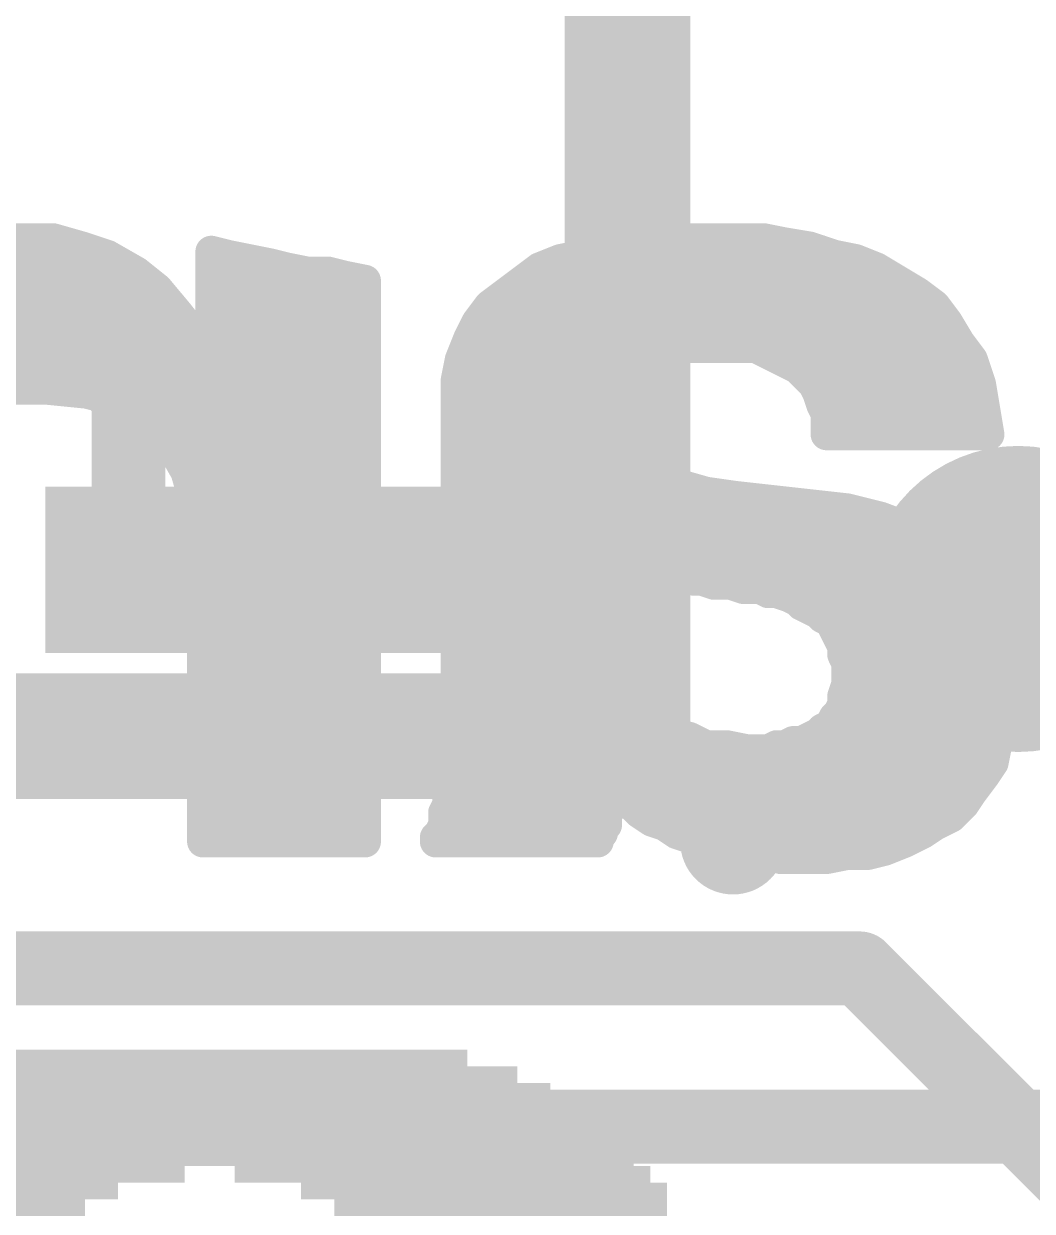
# Model space of a CAD drawing. Extents: x -37 to 70, y -13 to 33.
# Drawn here: x 12.848 to 15.274, y 9.956 to 12.814 of the extents above; entities that cross this region are included whole.
import ezdxf

# ---------------------------------------------------------------- set-up
doc = ezdxf.new("R2010")
doc.units = 0
for name, color, linetype in [('1', 12, 'CONTINUOUS'), ('16', 132, 'CONTINUOUS'), ('18', 110, 'CONTINUOUS'), ('21', 41, 'CONTINUOUS'), ('22', 40, 'CONTINUOUS'), ('51', 53, 'CONTINUOUS')]:
    doc.layers.add(name, color=color, linetype=linetype)

# ---------------------------------------------------------------- blocks, each defined once
blk = doc.blocks.new('RECT')
blk.add_solid([(-0.5, -0.5), (0.5, -0.5), (-0.5, 0.5), (0.5, 0.5)])
blk = doc.blocks.new('ROUNDV')
at = {"const_width": 0.5}
blk.add_lwpolyline([(0, -0.25, 1), (0, 0.25, 1), (0, -0.25)], format="xyb", dxfattribs=at)

msp = doc.modelspace()

# ---------------------------------------------------------------- linework, layer by layer
at = {"layer": '1', "const_width": 0.1778}
for points in [[(13.1, 11.919), (12.319, 12.7)], [(13.1, 11.5), (13.1, 11.919)], [(16.51, 10.16), (12.7, 10.16)]]:
    msp.add_lwpolyline(points, dxfattribs=at)
at = {"layer": '1', "const_width": 0.0889}
for points in [[(13.1445, 11.919, 1), (13.0556, 11.919)], [(13.0686, 11.8876, 1), (13.1314, 11.9504)], [(13.0556, 11.5, 1), (13.1445, 11.5)]]:
    msp.add_lwpolyline(points, format="xyb", dxfattribs=at)
at = {"layer": '16', "const_width": 0.1778}
for points in [[(11.43, 10.541), (14.859, 10.541)], [(14.859, 10.541), (19.05, 6.35)]]:
    msp.add_lwpolyline(points, dxfattribs=at)
at = {"layer": '16', "const_width": 0.0889}
for points in [[(14.8904, 10.5724, 1), (14.8276, 10.5096)], [(14.859, 10.4966, 1), (14.859, 10.5854)]]:
    msp.add_lwpolyline(points, format="xyb", dxfattribs=at)
at = {"layer": '21', "const_width": 0.2032}
for points in [[(14.35, 14.35), (14.35, 11.05)], [(14.35, 11.05), (11.05, 11.05)]]:
    msp.add_lwpolyline(points, dxfattribs=at)
at = {"layer": '21'}
for points, const_width in [([(14.35, 10.9992, 1), (14.35, 11.1008)], 0.1016), ([(14.2992, 11.05, 1), (14.4008, 11.05)], 0.1016), ([(14.5542, 10.7823, 1), (14.5542, 10.9093, 1), (14.5542, 10.7823)], 0.127)]:
    msp.add_lwpolyline(points, format="xyb", dxfattribs=dict(at, const_width=const_width))
at = {"layer": '22', "const_width": 0.0762}
for points in [[(12.919, 12.296), (12.779, 12.296)], [(12.989, 12.276), (12.919, 12.296)], [(14.289, 12.286), (14.239, 12.276)], [(14.349, 12.286), (14.289, 12.286)], [(14.399, 12.296), (14.349, 12.286)], [(14.629, 12.296), (14.399, 12.296)], [(14.679, 12.286), (14.629, 12.296)], [(14.739, 12.276), (14.679, 12.286)], [(12.759, 12.2682), (13.0124, 12.2682)], [(13.049, 12.256), (12.989, 12.276)], [(13.119, 12.216), (13.049, 12.256)], [(13.339, 12.256), (13.299, 12.266)], [(13.299, 12.266), (13.299, 11.996)], [(13.439, 12.236), (13.339, 12.256)], [(14.189, 12.256), (14.139, 12.246)], [(14.239, 12.276), (14.189, 12.256)], [(14.2195, 12.2682), (14.7624, 12.2682)], [(14.799, 12.256), (14.739, 12.276)], [(14.849, 12.246), (14.799, 12.256)], [(13.479, 12.226), (13.439, 12.236)], [(13.529, 12.216), (13.479, 12.226)], [(14.089, 12.226), (13.969, 12.136)], [(14.139, 12.246), (14.089, 12.226)], [(14.899, 12.226), (14.849, 12.246)], [(14.999, 12.166), (14.899, 12.226)], [(13.169, 12.176), (13.119, 12.216)], [(13.579, 12.216), (13.529, 12.216)], [(13.619, 12.206), (13.579, 12.216)], [(13.669, 12.196), (13.619, 12.206)], [(13.669, 10.846), (13.669, 12.196)], [(12.759, 12.192), (13.149, 12.192)], [(13.219, 12.116), (13.169, 12.176)], [(13.299, 12.192), (13.669, 12.192)], [(14.0437, 12.192), (14.9557, 12.192)], [(15.039, 12.136), (14.999, 12.166)], [(12.759, 12.1158), (13.2192, 12.1158)], [(13.259, 12.066), (13.219, 12.116)], [(13.299, 12.1158), (13.669, 12.1158)], [(13.969, 12.136), (13.939, 12.096)], [(13.9539, 12.1158), (15.0541, 12.1158)], [(15.069, 12.096), (15.039, 12.136)], [(13.939, 12.096), (13.919, 12.056)], [(15.099, 12.046), (15.069, 12.096)], [(13.299, 11.996), (13.259, 12.066)], [(13.919, 12.056), (13.899, 12.006)], [(12.759, 12.0396), (13.2741, 12.0396)], [(13.299, 12.0396), (13.669, 12.0396)], [(13.9124, 12.0396), (15.1038, 12.0396)], [(14.329, 11.996), (14.389, 12.026)], [(14.389, 12.026), (14.409, 12.026)], [(14.409, 12.026), (14.429, 12.036)], [(14.429, 12.036), (14.609, 12.036)], [(14.609, 12.036), (14.709, 11.986)], [(15.129, 12.006), (15.099, 12.046)], [(13.899, 12.006), (13.889, 11.956)], [(14.319, 11.976), (14.329, 11.996)], [(15.149, 11.946), (15.129, 12.006)], [(14.279, 11.906), (14.309, 11.966)], [(14.309, 11.966), (14.319, 11.976)], [(14.709, 11.986), (14.749, 11.946)], [(12.759, 11.9634), (13.669, 11.9634)], [(13.889, 11.956), (13.889, 11.086)], [(13.8905, 11.9634), (14.3077, 11.9634)], [(14.7316, 11.9634), (15.1432, 11.9634)], [(14.749, 11.946), (14.759, 11.926)], [(15.169, 11.826), (15.149, 11.946)], [(12.789, 11.936), (12.899, 11.936)], [(12.899, 11.936), (12.999, 11.926)], [(12.999, 11.926), (13.079, 11.906)], [(14.759, 11.926), (14.769, 11.896)], [(13.079, 11.906), (13.149, 11.866)], [(13.1119, 11.8872), (13.669, 11.8872)], [(13.889, 11.8872), (14.279, 11.8872)], [(14.279, 11.796), (14.279, 11.906)], [(14.769, 11.896), (14.779, 11.876)], [(14.7734, 11.8872), (15.1588, 11.8872)], [(13.149, 11.866), (13.199, 11.806)], [(14.779, 11.876), (14.779, 11.826)], [(14.779, 11.826), (15.169, 11.826)], [(13.1948, 11.811), (13.669, 11.811)], [(13.199, 11.806), (13.239, 11.736)], [(13.889, 11.811), (14.279, 11.811)], [(14.309, 11.756), (14.279, 11.796)], [(14.359, 11.726), (14.309, 11.756)], [(13.239, 11.736), (13.259, 11.666)], [(13.2393, 11.7348), (13.669, 11.7348)], [(13.889, 11.7348), (14.3443, 11.7348)], [(14.419, 11.706), (14.359, 11.726)], [(14.489, 11.686), (14.419, 11.706)], [(14.489, 11.686), (14.439, 11.486)], [(14.439, 11.486), (14.489, 11.686)], [(14.559, 11.676), (14.489, 11.686)], [(13.259, 11.666), (13.279, 11.576)], [(13.2606, 11.6586), (13.669, 11.6586)], [(13.889, 11.6586), (14.4822, 11.6586)], [(14.4822, 11.6586), (14.7156, 11.6586)], [(14.739, 11.656), (14.559, 11.676)], [(14.659, 11.446), (14.739, 11.656)], [(14.739, 11.656), (14.659, 11.446)], [(14.829, 11.646), (14.739, 11.656)], [(14.909, 11.626), (14.829, 11.646)], [(14.989, 11.596), (14.909, 11.626)], [(15.059, 11.556), (14.989, 11.596)], [(13.2776, 11.5824), (13.669, 11.5824)], [(13.279, 11.576), (13.279, 10.846)], [(13.889, 11.5824), (14.4631, 11.5824)], [(14.4631, 11.5824), (14.711, 11.5824)], [(14.711, 11.5824), (15.0128, 11.5824)], [(15.129, 11.496), (15.059, 11.556)], [(14.279, 11.306), (14.279, 11.536)], [(14.279, 11.536), (14.299, 11.516)], [(14.299, 11.516), (14.319, 11.516)], [(14.319, 11.516), (14.359, 11.496)], [(13.279, 11.5062), (13.669, 11.5062)], [(13.889, 11.5062), (14.279, 11.5062)], [(14.3386, 11.5062), (14.4441, 11.5062)], [(14.359, 11.496), (14.379, 11.496)], [(14.379, 11.496), (14.399, 11.486)], [(14.399, 11.486), (14.439, 11.486)], [(14.439, 11.486), (14.459, 11.476)], [(14.4441, 11.5062), (14.6819, 11.5062)], [(14.6819, 11.5062), (15.1171, 11.5062)], [(15.169, 11.426), (15.129, 11.496)], [(14.459, 11.476), (14.479, 11.476)], [(14.479, 11.476), (14.509, 11.466)], [(14.509, 11.466), (14.549, 11.466)], [(14.549, 11.466), (14.579, 11.456)], [(14.579, 11.456), (14.619, 11.456)], [(14.619, 11.456), (14.639, 11.446)], [(13.279, 11.43), (13.669, 11.43)], [(13.889, 11.43), (14.279, 11.43)], [(14.639, 11.446), (14.659, 11.446)], [(14.659, 11.446), (14.689, 11.436)], [(14.689, 11.436), (14.709, 11.426)], [(14.701, 11.43), (15.1667, 11.43)], [(14.709, 11.426), (14.719, 11.416)], [(15.199, 11.336), (15.169, 11.426)], [(14.719, 11.416), (14.759, 11.396)], [(14.759, 11.396), (14.769, 11.386)], [(14.769, 11.386), (14.789, 11.376)], [(14.789, 11.376), (14.819, 11.316)], [(13.279, 11.3538), (13.669, 11.3538)], [(13.889, 11.3538), (14.279, 11.3538)], [(14.8001, 11.3538), (15.1931, 11.3538)], [(14.819, 11.316), (14.819, 11.296)], [(15.219, 11.226), (15.199, 11.336)], [(14.289, 11.276), (14.279, 11.306)], [(14.819, 11.296), (14.829, 11.276)], [(13.279, 11.2776), (13.669, 11.2776)], [(13.889, 11.2776), (14.2885, 11.2776)], [(14.299, 11.256), (14.289, 11.276)], [(14.319, 11.196), (14.299, 11.256)], [(14.8282, 11.2776), (15.2096, 11.2776)], [(14.829, 11.276), (14.829, 11.226)], [(14.829, 11.226), (14.819, 11.196)], [(15.209, 11.176), (15.219, 11.226)], [(13.279, 11.2014), (13.669, 11.2014)], [(13.889, 11.2014), (14.3172, 11.2014)], [(14.339, 11.176), (14.319, 11.196)], [(14.819, 11.196), (14.819, 11.176)], [(14.8208, 11.2014), (15.2141, 11.2014)], [(14.359, 11.146), (14.339, 11.176)], [(14.819, 11.176), (14.809, 11.156)], [(15.209, 11.126), (15.209, 11.176)], [(14.379, 11.126), (14.359, 11.146)], [(14.799, 11.146), (14.789, 11.126)], [(14.809, 11.156), (14.799, 11.146)], [(13.279, 11.1252), (13.669, 11.1252)], [(13.889, 11.1252), (14.3802, 11.1252)], [(14.409, 11.106), (14.379, 11.126)], [(14.769, 11.116), (14.759, 11.106)], [(14.789, 11.126), (14.769, 11.116)], [(14.7874, 11.1252), (15.2086, 11.1252)], [(15.189, 11.086), (15.209, 11.126)], [(13.889, 11.086), (13.879, 11.066)], [(14.449, 11.096), (14.409, 11.106)], [(14.489, 11.076), (14.449, 11.096)], [(14.699, 11.086), (14.679, 11.076)], [(14.719, 11.086), (14.699, 11.086)], [(14.759, 11.106), (14.719, 11.086)], [(15.179, 11.036), (15.189, 11.086)], [(13.879, 11.066), (13.879, 10.976)], [(14.539, 11.076), (14.489, 11.076)], [(14.589, 11.066), (14.539, 11.076)], [(14.639, 11.066), (14.589, 11.066)], [(14.659, 11.076), (14.639, 11.066)], [(14.679, 11.076), (14.659, 11.076)], [(13.279, 11.049), (13.669, 11.049)], [(13.879, 11.049), (15.1816, 11.049)], [(15.159, 11.006), (15.179, 11.036)], [(15.129, 10.966), (15.159, 11.006)], [(13.279, 10.9728), (13.669, 10.9728)], [(13.879, 10.976), (13.869, 10.956)], [(13.8774, 10.9728), (14.259, 10.9728)], [(14.259, 10.926), (14.259, 10.986)], [(14.259, 10.986), (14.279, 10.956)], [(14.2678, 10.9728), (15.1341, 10.9728)], [(15.109, 10.936), (15.129, 10.966)], [(13.869, 10.956), (13.869, 10.936)], [(14.279, 10.956), (14.309, 10.936)], [(13.869, 10.936), (13.859, 10.916)], [(13.859, 10.916), (13.859, 10.886)], [(14.249, 10.916), (14.259, 10.926)], [(14.249, 10.886), (14.249, 10.916)], [(14.309, 10.936), (14.329, 10.916)], [(14.329, 10.916), (14.359, 10.896)], [(15.079, 10.906), (15.109, 10.936)], [(13.279, 10.8966), (13.669, 10.8966)], [(13.859, 10.886), (13.849, 10.866)], [(13.859, 10.8966), (14.249, 10.8966)], [(14.239, 10.876), (14.249, 10.886)], [(14.3581, 10.8966), (15.0602, 10.8966)], [(14.359, 10.896), (14.389, 10.886)], [(14.389, 10.886), (14.419, 10.866)], [(15.009, 10.866), (15.039, 10.886)], [(15.039, 10.886), (15.079, 10.906)], [(13.849, 10.866), (13.839, 10.856)], [(13.839, 10.856), (13.839, 10.846)], [(14.229, 10.856), (14.239, 10.866)], [(14.229, 10.846), (14.229, 10.856)], [(14.239, 10.866), (14.239, 10.876)], [(14.419, 10.866), (14.539, 10.826)], [(14.969, 10.846), (15.009, 10.866)], [(13.279, 10.846), (13.669, 10.846)], [(13.839, 10.846), (14.229, 10.846)], [(14.539, 10.826), (14.569, 10.826)], [(14.569, 10.826), (14.599, 10.816)], [(14.879, 10.816), (14.919, 10.826)], [(14.919, 10.826), (14.969, 10.846)], [(14.5858, 10.8204), (14.8966, 10.8204)], [(14.599, 10.816), (14.639, 10.816)], [(14.639, 10.816), (14.669, 10.806)], [(14.669, 10.806), (14.779, 10.806)], [(14.779, 10.806), (14.829, 10.816)], [(14.829, 10.816), (14.879, 10.816)]]:
    msp.add_lwpolyline(points, dxfattribs=at)
at = {"layer": '22', "const_width": 0.0381}
for points in [[(12.9242, 12.3143, 1), (12.9138, 12.2777)], [(12.919, 12.277, 1), (12.919, 12.3151)], [(14.289, 12.3051, 1), (14.289, 12.267)], [(14.2927, 12.2673, 1), (14.2853, 12.3047)], [(14.3453, 12.3047, 1), (14.3527, 12.2673)], [(14.349, 12.267, 1), (14.349, 12.3051)], [(14.399, 12.3151, 1), (14.399, 12.277)], [(14.4027, 12.2773, 1), (14.3953, 12.3147)], [(14.6327, 12.3147, 1), (14.6253, 12.2773)], [(14.629, 12.277, 1), (14.629, 12.3151)], [(14.6821, 12.3048, 1), (14.6759, 12.2672)], [(14.6753, 12.2673, 1), (14.6827, 12.3047)], [(12.995, 12.2941, 1), (12.983, 12.2579)], [(12.9838, 12.2577, 1), (12.9942, 12.2943)], [(13.0124, 12.2492, 1), (13.0124, 12.2873)], [(13.0585, 12.2725, 1), (13.0395, 12.2395)], [(13.043, 12.2379, 1), (13.055, 12.2741)], [(13.3036, 12.2845, 1), (13.2944, 12.2475)], [(13.3181, 12.266, 1), (13.28, 12.266)], [(13.3427, 12.2747, 1), (13.3353, 12.2373)], [(13.3344, 12.2375, 1), (13.3436, 12.2745)], [(14.1819, 12.2737, 1), (14.1961, 12.2383)], [(14.1927, 12.2373, 1), (14.1853, 12.2747)], [(14.2195, 12.2873, 1), (14.2195, 12.2492)], [(14.2353, 12.2947, 1), (14.2427, 12.2573)], [(14.2461, 12.2583, 1), (14.2319, 12.2937)], [(14.745, 12.2941, 1), (14.733, 12.2579)], [(14.7359, 12.2572, 1), (14.7421, 12.2948)], [(14.7624, 12.2492, 1), (14.7624, 12.2873)], [(14.8027, 12.2747, 1), (14.7953, 12.2373)], [(14.793, 12.2379, 1), (14.805, 12.2741)], [(13.4436, 12.2545, 1), (13.4344, 12.2175)], [(13.4353, 12.2173, 1), (13.4427, 12.2547)], [(13.4827, 12.2447, 1), (13.4753, 12.2073)], [(13.4744, 12.2075, 1), (13.4836, 12.2445)], [(14.0819, 12.2437, 1), (14.0961, 12.2083)], [(14.1004, 12.2108, 1), (14.0776, 12.2412)], [(14.1353, 12.2647, 1), (14.1427, 12.2273)], [(14.1461, 12.2283, 1), (14.1319, 12.2637)], [(14.8561, 12.2637, 1), (14.8419, 12.2283)], [(14.8453, 12.2273, 1), (14.8527, 12.2647)], [(14.9088, 12.2423, 1), (14.8892, 12.2097)], [(14.8919, 12.2083, 1), (14.9061, 12.2437)], [(13.1309, 12.2309, 1), (13.1071, 12.2011)], [(13.1095, 12.1995, 1), (13.1285, 12.2325)], [(13.529, 12.2351, 1), (13.529, 12.197)], [(13.5253, 12.1973, 1), (13.5327, 12.2347)], [(13.5836, 12.2345, 1), (13.5744, 12.1975)], [(13.579, 12.197, 1), (13.579, 12.2351)], [(13.6227, 12.2247, 1), (13.6153, 12.1873)], [(13.6144, 12.1875, 1), (13.6236, 12.2245)], [(13.6881, 12.196, 1), (13.65, 12.196)], [(13.6653, 12.1773, 1), (13.6727, 12.2147)], [(13.149, 12.173, 1), (13.149, 12.2111)], [(13.1836, 12.1882, 1), (13.1544, 12.1638)], [(13.1571, 12.1611, 1), (13.1809, 12.1909)], [(13.299, 12.2111, 1), (13.299, 12.173)], [(13.669, 12.173, 1), (13.669, 12.2111)], [(14.0437, 12.2111, 1), (14.0437, 12.173)], [(14.9557, 12.173, 1), (14.9557, 12.2111)], [(15.0104, 12.1812, 1), (14.9876, 12.1508)], [(14.9892, 12.1497, 1), (15.0088, 12.1823)], [(13.2339, 12.1279, 1), (13.2041, 12.1041)], [(13.2044, 12.1038, 1), (13.2336, 12.1282)], [(13.2192, 12.0968, 1), (13.2192, 12.1349)], [(13.299, 12.1349, 1), (13.299, 12.0968)], [(13.669, 12.0968, 1), (13.669, 12.1349)], [(13.9539, 12.1349, 1), (13.9539, 12.0968)], [(13.9576, 12.1512, 1), (13.9804, 12.1208)], [(13.9842, 12.1246, 1), (13.9538, 12.1474)], [(15.0542, 12.1474, 1), (15.0238, 12.1246)], [(15.0276, 12.1208, 1), (15.0504, 12.1512)], [(15.0541, 12.0968, 1), (15.0541, 12.1349)], [(13.9238, 12.1074, 1), (13.9542, 12.0846)], [(13.956, 12.0875, 1), (13.922, 12.1045)], [(15.0853, 12.1058, 1), (15.0527, 12.0862)], [(15.0538, 12.0846, 1), (15.0842, 12.1074)], [(13.2755, 12.0755, 1), (13.2425, 12.0565)], [(13.2441, 12.0541, 1), (13.2739, 12.0779)], [(13.9367, 12.0489, 1), (13.9013, 12.0631)], [(13.2741, 12.0206, 1), (13.2741, 12.0587)], [(13.299, 12.0587, 1), (13.299, 12.0206)], [(13.669, 12.0206, 1), (13.669, 12.0587)], [(13.9124, 12.0587, 1), (13.9124, 12.0206)], [(13.902, 12.0645, 1), (13.936, 12.0475)], [(14.389, 12.045, 1), (14.389, 12.0069)], [(14.3975, 12.009, 1), (14.3805, 12.043)], [(14.4005, 12.043, 1), (14.4175, 12.009)], [(14.409, 12.0069, 1), (14.409, 12.045)], [(14.429, 12.0551, 1), (14.429, 12.017)], [(14.4375, 12.019, 1), (14.4205, 12.053)], [(14.6175, 12.053, 1), (14.6005, 12.019)], [(14.609, 12.017, 1), (14.609, 12.0551)], [(15.1142, 12.0574, 1), (15.0838, 12.0346)], [(15.0827, 12.0362, 1), (15.1153, 12.0558)], [(15.1038, 12.0206, 1), (15.1038, 12.0587)], [(13.8813, 12.0131, 1), (13.9167, 11.9989)], [(13.9177, 12.0023, 1), (13.8803, 12.0097)], [(14.3205, 12.013, 1), (14.3375, 11.979)], [(14.346, 11.9875, 1), (14.312, 12.0045)], [(15.1471, 12.012, 1), (15.1109, 12)], [(15.1138, 11.9946, 1), (15.1442, 12.0174)], [(13.28, 11.996, 1), (13.3181, 11.996)], [(13.2825, 11.9865, 1), (13.3155, 12.0055)], [(14.326, 11.9575, 1), (14.292, 11.9745)], [(14.302, 11.9845, 1), (14.336, 11.9675)], [(14.3325, 11.9625, 1), (14.3055, 11.9895)], [(14.7225, 11.9995, 1), (14.6955, 11.9725)], [(14.7005, 11.969, 1), (14.7175, 12.003)], [(13.669, 11.9444, 1), (13.669, 11.9825)], [(13.9081, 11.956, 1), (13.87, 11.956)], [(13.8703, 11.9597, 1), (13.9077, 11.9523)], [(13.8905, 11.9825, 1), (13.8905, 11.9444)], [(14.2955, 11.9795, 1), (14.3225, 11.9525)], [(14.3077, 11.9444, 1), (14.3077, 11.9825)], [(14.7316, 11.9825, 1), (14.7316, 11.9444)], [(14.766, 11.9545, 1), (14.732, 11.9375)], [(14.7355, 11.9325, 1), (14.7625, 11.9595)], [(15.1678, 11.9491, 1), (15.1302, 11.9429)], [(15.1432, 11.9444, 1), (15.1432, 11.9825)], [(12.9009, 11.955, 1), (12.8971, 11.917)], [(12.899, 11.9169, 1), (12.899, 11.955)], [(13.0036, 11.9445, 1), (12.9944, 11.9075)], [(12.9971, 11.907, 1), (13.0009, 11.945)], [(14.7771, 11.932, 1), (14.7409, 11.92)], [(14.742, 11.9175, 1), (14.776, 11.9345)], [(15.1309, 11.94, 1), (15.1671, 11.952)], [(13.0885, 11.9225, 1), (13.0695, 11.8895)], [(13.0744, 11.8875, 1), (13.0836, 11.9245)], [(13.1119, 11.9063, 1), (13.1119, 11.8681)], [(13.669, 11.8681, 1), (13.669, 11.9063)], [(13.889, 11.9063, 1), (13.889, 11.8681)], [(14.298, 11.906, 1), (14.2599, 11.906)], [(14.262, 11.9145, 1), (14.296, 11.8975)], [(14.279, 11.8681, 1), (14.279, 11.9063)], [(14.786, 11.9045, 1), (14.752, 11.8875)], [(14.7509, 11.89, 1), (14.7871, 11.902)], [(14.7734, 11.9063, 1), (14.7734, 11.8681)], [(15.1588, 11.8681, 1), (15.1588, 11.9063)], [(13.1636, 11.8782, 1), (13.1344, 11.8538)], [(13.1395, 11.8495, 1), (13.1585, 11.8825)], [(14.798, 11.876, 1), (14.7599, 11.876)], [(14.762, 11.8675, 1), (14.796, 11.8845)], [(14.779, 11.8451, 1), (14.779, 11.807)], [(15.169, 11.807, 1), (15.169, 11.8451)], [(13.1948, 11.83, 1), (13.1948, 11.7919)], [(13.2155, 11.8155, 1), (13.1825, 11.7965)], [(13.1844, 11.7938, 1), (13.2136, 11.8182)], [(13.669, 11.7919, 1), (13.669, 11.83)], [(13.889, 11.83, 1), (13.889, 11.7919)], [(14.2942, 11.8074, 1), (14.2638, 11.7846)], [(14.279, 11.7919, 1), (14.279, 11.83)], [(14.7599, 11.826, 1), (14.798, 11.826)], [(15.1502, 11.8229, 1), (15.1878, 11.8291)], [(14.2599, 11.796, 1), (14.298, 11.796)], [(14.3188, 11.7723, 1), (14.2992, 11.7397)], [(14.2938, 11.7446, 1), (14.3242, 11.7674)], [(13.2573, 11.7412, 1), (13.2207, 11.7308)], [(13.2393, 11.7538, 1), (13.2393, 11.7157)], [(13.2225, 11.7265, 1), (13.2555, 11.7455)], [(13.669, 11.7157, 1), (13.669, 11.7538)], [(13.889, 11.7538, 1), (13.889, 11.7157)], [(14.365, 11.7441, 1), (14.353, 11.7079)], [(14.3443, 11.7157, 1), (14.3443, 11.7538)], [(14.3492, 11.7097, 1), (14.3688, 11.7423)], [(14.4242, 11.7243, 1), (14.4138, 11.6877)], [(14.413, 11.6879, 1), (14.425, 11.7241)], [(14.4917, 11.7049, 1), (14.4863, 11.6671)], [(14.5075, 11.6814, 1), (14.4705, 11.6906)], [(14.5075, 11.6814, 1), (14.4705, 11.6906)], [(14.4838, 11.6677, 1), (14.4942, 11.7043)], [(13.2776, 11.6701, 1), (13.2404, 11.6619)], [(13.2407, 11.6608, 1), (13.2773, 11.6712)], [(13.2606, 11.6776, 1), (13.2606, 11.6395)], [(13.669, 11.6395, 1), (13.669, 11.6776)], [(13.889, 11.6776, 1), (13.889, 11.6395)], [(14.4822, 11.6776, 1), (14.4822, 11.6395)], [(14.4822, 11.6395, 1), (14.4822, 11.6776)], [(14.5611, 11.6949, 1), (14.5569, 11.6571)], [(14.5563, 11.6571, 1), (14.5617, 11.6949)], [(14.7156, 11.6395, 1), (14.7156, 11.6776)], [(14.7411, 11.6749, 1), (14.7369, 11.6371)], [(14.7568, 11.6492, 1), (14.7212, 11.6628)], [(14.7568, 11.6492, 1), (14.7212, 11.6628)], [(14.7369, 11.6371, 1), (14.7411, 11.6749)], [(14.8336, 11.6645, 1), (14.8244, 11.6275)], [(14.8269, 11.6271, 1), (14.8311, 11.6649)], [(14.9157, 11.6438, 1), (14.9023, 11.6082)], [(14.9044, 11.6075, 1), (14.9136, 11.6445)], [(14.9985, 11.6125, 1), (14.9795, 11.5795)], [(14.9823, 11.5782, 1), (14.9957, 11.6138)], [(13.2776, 11.6014, 1), (13.2776, 11.5633)], [(13.298, 11.576, 1), (13.2599, 11.576)], [(13.669, 11.5633, 1), (13.669, 11.6014)], [(13.889, 11.6014, 1), (13.889, 11.5633)], [(14.4631, 11.6014, 1), (14.4631, 11.5633)], [(14.4631, 11.5633, 1), (14.4631, 11.6014)], [(14.711, 11.6014, 1), (14.711, 11.5633)], [(14.711, 11.5633, 1), (14.711, 11.6014)], [(15.0128, 11.5633, 1), (15.0128, 11.6014)], [(13.2604, 11.5719, 1), (13.2976, 11.5801)], [(15.0714, 11.5705, 1), (15.0466, 11.5415)], [(15.0495, 11.5395, 1), (15.0685, 11.5725)], [(14.298, 11.536, 1), (14.2599, 11.536)], [(14.2925, 11.5495, 1), (14.2655, 11.5225)], [(14.299, 11.5351, 1), (14.299, 11.497)], [(14.2855, 11.5025, 1), (14.3125, 11.5295)], [(14.3275, 11.533, 1), (14.3105, 11.499)], [(14.319, 11.497, 1), (14.319, 11.5351)], [(13.279, 11.5252, 1), (13.279, 11.4871)], [(13.669, 11.4871, 1), (13.669, 11.5252)], [(13.889, 11.5252, 1), (13.889, 11.4871)], [(14.279, 11.4871, 1), (14.279, 11.5252)], [(14.3386, 11.5252, 1), (14.3386, 11.4871)], [(14.359, 11.5151, 1), (14.359, 11.477)], [(14.3505, 11.479, 1), (14.3675, 11.513)], [(14.3875, 11.513, 1), (14.3705, 11.479)], [(14.379, 11.477, 1), (14.379, 11.5151)], [(14.399, 11.5051, 1), (14.399, 11.467)], [(14.3905, 11.469, 1), (14.4075, 11.503)], [(14.4475, 11.503, 1), (14.4305, 11.469)], [(14.4441, 11.5252, 1), (14.4441, 11.4871)], [(14.439, 11.467, 1), (14.439, 11.5051)], [(14.4441, 11.4871, 1), (14.4441, 11.5252)], [(14.6819, 11.5252, 1), (14.6819, 11.4871)], [(14.6819, 11.4871, 1), (14.6819, 11.5252)], [(15.1455, 11.5055, 1), (15.1125, 11.4865)], [(15.1166, 11.4815, 1), (15.1414, 11.5105)], [(15.1171, 11.4871, 1), (15.1171, 11.5252)], [(14.4205, 11.4906, 1), (14.4575, 11.4814)], [(14.4205, 11.4906, 1), (14.4575, 11.4814)], [(14.459, 11.4951, 1), (14.459, 11.457)], [(14.4505, 11.459, 1), (14.4675, 11.493)], [(14.485, 11.4941, 1), (14.473, 11.4579)], [(14.479, 11.457, 1), (14.479, 11.4951)], [(14.509, 11.4851, 1), (14.509, 11.447)], [(14.503, 11.4479, 1), (14.515, 11.4841)], [(14.555, 11.4841, 1), (14.543, 11.4479)], [(14.549, 11.447, 1), (14.549, 11.4851)], [(14.579, 11.4751, 1), (14.579, 11.437)], [(14.573, 11.4379, 1), (14.585, 11.4741)], [(14.6275, 11.473, 1), (14.6105, 11.439)], [(14.619, 11.437, 1), (14.619, 11.4751)], [(13.279, 11.449, 1), (13.279, 11.4109)], [(13.669, 11.4109, 1), (13.669, 11.449)], [(13.889, 11.449, 1), (13.889, 11.4109)], [(14.279, 11.4109, 1), (14.279, 11.449)], [(14.639, 11.465, 1), (14.639, 11.4269)], [(14.6305, 11.429, 1), (14.6475, 11.463)], [(14.665, 11.4641, 1), (14.653, 11.4279)], [(14.6412, 11.4528, 1), (14.6768, 11.4392)], [(14.6412, 11.4528, 1), (14.6768, 11.4392)], [(14.659, 11.4269, 1), (14.659, 11.465)], [(14.6975, 11.453, 1), (14.6805, 11.419)], [(14.701, 11.449, 1), (14.701, 11.4109)], [(14.683, 11.4179, 1), (14.695, 11.4541)], [(14.7225, 11.4395, 1), (14.6955, 11.4125)], [(14.7005, 11.409, 1), (14.7175, 11.443)], [(15.1871, 11.432, 1), (15.1509, 11.42)], [(15.1667, 11.4109, 1), (15.1667, 11.449)], [(14.7275, 11.433, 1), (14.7105, 11.399)], [(14.7055, 11.4025, 1), (14.7325, 11.4295)], [(14.7725, 11.4095, 1), (14.7455, 11.3825)], [(14.7505, 11.379, 1), (14.7675, 11.413)], [(15.1525, 11.4165, 1), (15.1855, 11.4355)], [(14.7775, 11.403, 1), (14.7605, 11.369)], [(14.7555, 11.3725, 1), (14.7825, 11.3995)], [(14.806, 11.3845, 1), (14.772, 11.3675)], [(14.7805, 11.359, 1), (14.7975, 11.393)], [(13.279, 11.3728, 1), (13.279, 11.3347)], [(13.669, 11.3347, 1), (13.669, 11.3728)], [(13.889, 11.3728, 1), (13.889, 11.3347)], [(14.279, 11.3347, 1), (14.279, 11.3728)], [(14.8001, 11.3728, 1), (14.8001, 11.3347)], [(15.1931, 11.3347, 1), (15.1931, 11.3728)], [(14.8381, 11.316, 1), (14.8, 11.316)], [(15.2177, 11.3394, 1), (15.1803, 11.3326)], [(15.1809, 11.33, 1), (15.2171, 11.342)], [(14.2971, 11.312, 1), (14.2609, 11.3)], [(14.2599, 11.306, 1), (14.298, 11.306)], [(14.836, 11.3045, 1), (14.802, 11.2875)], [(14.802, 11.3075, 1), (14.836, 11.3245)], [(13.279, 11.2967, 1), (13.279, 11.2586)], [(13.669, 11.2586, 1), (13.669, 11.2967)], [(13.889, 11.2967, 1), (13.889, 11.2586)], [(14.306, 11.2845, 1), (14.272, 11.2675)], [(14.2709, 11.27, 1), (14.3071, 11.282)], [(14.3171, 11.262, 1), (14.2809, 11.25)], [(14.2885, 11.2586, 1), (14.2885, 11.2967)], [(14.8, 11.296, 1), (14.8381, 11.296)], [(14.8282, 11.2967, 1), (14.8282, 11.2586)], [(14.8481, 11.276, 1), (14.81, 11.276)], [(14.812, 11.2675, 1), (14.846, 11.2845)], [(15.2096, 11.2586, 1), (15.2096, 11.2967)], [(14.282, 11.2475, 1), (14.316, 11.2645)], [(14.8471, 11.22, 1), (14.8109, 11.232)], [(15.2377, 11.2223, 1), (15.2003, 11.2297)], [(13.279, 11.2205, 1), (13.279, 11.1824)], [(13.669, 11.1824, 1), (13.669, 11.2205)], [(13.889, 11.2205, 1), (13.889, 11.1824)], [(14.3325, 11.2095, 1), (14.3055, 11.1825)], [(14.3172, 11.1824, 1), (14.3172, 11.2205)], [(14.8381, 11.196, 1), (14.8, 11.196)], [(14.8208, 11.2205, 1), (14.8208, 11.1824)], [(14.81, 11.226, 1), (14.8481, 11.226)], [(15.2003, 11.2226, 1), (15.2377, 11.2294)], [(15.2141, 11.1824, 1), (15.2141, 11.2205)], [(14.3009, 11.19, 1), (14.3371, 11.202)], [(14.3549, 11.1866, 1), (14.3231, 11.1654)], [(14.3255, 11.1625, 1), (14.3525, 11.1895)], [(14.8009, 11.202, 1), (14.8371, 11.19)], [(14.836, 11.1675, 1), (14.802, 11.1845)], [(15.2281, 11.176, 1), (15.19, 11.176)], [(14.3725, 11.1595, 1), (14.3455, 11.1325)], [(14.3431, 11.1354, 1), (14.3749, 11.1566)], [(14.7855, 11.1595, 1), (14.8125, 11.1325)], [(14.816, 11.1375, 1), (14.782, 11.1545)], [(14.792, 11.1645, 1), (14.826, 11.1475)], [(14.8225, 11.1425, 1), (14.7955, 11.1695)], [(14.8, 11.176, 1), (14.8381, 11.176)], [(15.1903, 11.1797, 1), (15.2277, 11.1723)], [(13.279, 11.1443, 1), (13.279, 11.1062)], [(13.669, 11.1062, 1), (13.669, 11.1443)], [(13.889, 11.1443, 1), (13.889, 11.1062)], [(14.3896, 11.1419, 1), (14.3684, 11.1101)], [(14.3655, 11.1125, 1), (14.3925, 11.1395)], [(14.3802, 11.1062, 1), (14.3802, 11.1443)], [(14.7605, 11.133, 1), (14.7775, 11.099)], [(14.7825, 11.1025, 1), (14.7555, 11.1295)], [(14.7874, 11.1443, 1), (14.7874, 11.1062)], [(14.772, 11.1345, 1), (14.806, 11.1175)], [(14.7975, 11.109, 1), (14.7805, 11.143)], [(15.226, 11.1175, 1), (15.192, 11.1345)], [(15.2086, 11.1062, 1), (15.2086, 11.1443)], [(13.906, 11.0775, 1), (13.872, 11.0945)], [(14.4136, 11.1245, 1), (14.4044, 11.0875)], [(14.3984, 11.0901, 1), (14.4196, 11.1219)], [(14.4575, 11.113, 1), (14.4405, 11.079)], [(14.4444, 11.0775, 1), (14.4536, 11.1145)], [(14.699, 11.1051, 1), (14.699, 11.067)], [(14.7075, 11.069, 1), (14.6905, 11.103)], [(14.7105, 11.103, 1), (14.7275, 11.069)], [(14.719, 11.067, 1), (14.719, 11.1051)], [(14.7455, 11.1195, 1), (14.7725, 11.0925)], [(14.7675, 11.089, 1), (14.7505, 11.123)], [(15.2077, 11.0823, 1), (15.1703, 11.0897)], [(15.19, 11.126, 1), (15.2281, 11.126)], [(13.8981, 11.066, 1), (13.86, 11.066)], [(13.862, 11.0745, 1), (13.896, 11.0575)], [(13.87, 11.086, 1), (13.9081, 11.086)], [(14.489, 11.0951, 1), (14.489, 11.057)], [(14.4805, 11.059, 1), (14.4975, 11.093)], [(14.5427, 11.0947, 1), (14.5353, 11.0573)], [(14.539, 11.057, 1), (14.539, 11.0951)], [(14.589, 11.0851, 1), (14.589, 11.047)], [(14.5853, 11.0473, 1), (14.5927, 11.0847)], [(14.6305, 11.083, 1), (14.6475, 11.049)], [(14.639, 11.047, 1), (14.639, 11.0851)], [(14.659, 11.0951, 1), (14.659, 11.057)], [(14.6675, 11.059, 1), (14.6505, 11.093)], [(14.6705, 11.093, 1), (14.6875, 11.059)], [(14.679, 11.057, 1), (14.679, 11.0951)], [(15.172, 11.0945, 1), (15.206, 11.0775)], [(13.279, 11.0681, 1), (13.279, 11.03)], [(13.669, 11.03, 1), (13.669, 11.0681)], [(13.879, 11.0681, 1), (13.879, 11.03)], [(15.1949, 11.0254, 1), (15.1631, 11.0466)], [(15.1816, 11.03, 1), (15.1816, 11.0681)], [(15.1431, 11.0166, 1), (15.1749, 10.9954)], [(15.1742, 10.9946, 1), (15.1438, 11.0174)], [(15.1603, 11.0397, 1), (15.1977, 11.0323)], [(13.279, 10.9919, 1), (13.279, 10.9538)], [(13.669, 10.9538, 1), (13.669, 10.9919)], [(13.8774, 10.9919, 1), (13.8774, 10.9538)], [(13.896, 10.9675, 1), (13.862, 10.9845)], [(14.2749, 10.9966, 1), (14.2431, 10.9754)], [(14.2781, 10.986, 1), (14.24, 10.986)], [(14.2678, 10.9919, 1), (14.2678, 10.9538)], [(14.259, 10.9538, 1), (14.259, 10.9919)], [(15.1449, 10.9554, 1), (15.1131, 10.9766)], [(15.1341, 10.9538, 1), (15.1341, 10.9919)], [(13.8881, 10.956, 1), (13.85, 10.956)], [(13.852, 10.9645, 1), (13.886, 10.9475)], [(13.86, 10.976, 1), (13.8981, 10.976)], [(14.2896, 10.9719, 1), (14.2684, 10.9401)], [(14.2631, 10.9454, 1), (14.2949, 10.9666)], [(15.1138, 10.9774, 1), (15.1442, 10.9546)], [(13.878, 10.916, 1), (13.8399, 10.916)], [(13.85, 10.936, 1), (13.8881, 10.936)], [(13.886, 10.9275, 1), (13.852, 10.9445)], [(14.2355, 10.9295, 1), (14.2625, 10.9025)], [(14.2681, 10.916, 1), (14.23, 10.916)], [(14.2725, 10.9125, 1), (14.2455, 10.9395)], [(14.3225, 10.9495, 1), (14.2955, 10.9225)], [(14.2984, 10.9201, 1), (14.3196, 10.9519)], [(14.3396, 10.9319, 1), (14.3184, 10.9001)], [(14.3155, 10.9025, 1), (14.3425, 10.9295)], [(15.0931, 10.9466, 1), (15.1249, 10.9254)], [(15.1225, 10.9225, 1), (15.0955, 10.9495)], [(13.279, 10.9157, 1), (13.279, 10.8776)], [(13.669, 10.8776, 1), (13.669, 10.9157)], [(13.842, 10.9245, 1), (13.876, 10.9075)], [(13.859, 10.9157, 1), (13.859, 10.8776)], [(13.876, 10.8775, 1), (13.842, 10.8945)], [(14.2625, 10.8725, 1), (14.2355, 10.8995)], [(14.24, 10.926, 1), (14.2781, 10.926)], [(14.249, 10.8776, 1), (14.249, 10.9157)], [(14.3581, 10.9157, 1), (14.3581, 10.8776)], [(14.365, 10.9141, 1), (14.353, 10.8779)], [(14.3484, 10.8801, 1), (14.3696, 10.9119)], [(14.3996, 10.9019, 1), (14.3784, 10.8701)], [(14.383, 10.8679, 1), (14.395, 10.9041)], [(15.0305, 10.903, 1), (15.0475, 10.869)], [(15.0496, 10.8701, 1), (15.0284, 10.9019)], [(15.0655, 10.9195, 1), (15.0925, 10.8925)], [(15.0602, 10.8776, 1), (15.0602, 10.9157)], [(15.0875, 10.889, 1), (15.0705, 10.923)], [(13.8255, 10.8695, 1), (13.8525, 10.8425)], [(13.8581, 10.856, 1), (13.82, 10.856)], [(13.832, 10.8745, 1), (13.866, 10.8575)], [(13.8625, 10.8525, 1), (13.8355, 10.8795)], [(13.8399, 10.886, 1), (13.878, 10.886)], [(14.2155, 10.8695, 1), (14.2425, 10.8425)], [(14.2481, 10.856, 1), (14.21, 10.856)], [(14.2255, 10.8895, 1), (14.2525, 10.8625)], [(14.2581, 10.876, 1), (14.22, 10.876)], [(14.2525, 10.8525, 1), (14.2255, 10.8795)], [(14.23, 10.886, 1), (14.2681, 10.886)], [(14.425, 10.8841, 1), (14.413, 10.8479)], [(14.4084, 10.8501, 1), (14.4296, 10.8819)], [(14.9984, 10.8819, 1), (15.0196, 10.8501)], [(15.0175, 10.849, 1), (15.0005, 10.883)], [(13.279, 10.8651, 1), (13.279, 10.827)], [(13.2599, 10.846, 1), (13.298, 10.846)], [(13.65, 10.846, 1), (13.6881, 10.846)], [(13.669, 10.827, 1), (13.669, 10.8651)], [(13.839, 10.8651, 1), (13.839, 10.827)], [(13.82, 10.846, 1), (13.8581, 10.846)], [(14.21, 10.846, 1), (14.2481, 10.846)], [(14.22, 10.866, 1), (14.2581, 10.866)], [(14.229, 10.827, 1), (14.229, 10.8651)], [(14.539, 10.8451, 1), (14.539, 10.807)], [(14.533, 10.8079, 1), (14.545, 10.8441)], [(14.575, 10.8441, 1), (14.563, 10.8079)], [(14.569, 10.807, 1), (14.569, 10.8451)], [(14.9119, 10.8437, 1), (14.9261, 10.8083)], [(14.9236, 10.8075, 1), (14.9144, 10.8445)], [(14.9605, 10.863, 1), (14.9775, 10.829)], [(14.9761, 10.8283, 1), (14.9619, 10.8637)], [(14.5858, 10.8395, 1), (14.5858, 10.8014)], [(14.599, 10.8351, 1), (14.599, 10.797)], [(14.593, 10.7979, 1), (14.605, 10.8341)], [(14.645, 10.8341, 1), (14.633, 10.7979)], [(14.639, 10.797, 1), (14.639, 10.8351)], [(14.669, 10.8251, 1), (14.669, 10.787)], [(14.663, 10.7879, 1), (14.675, 10.8241)], [(14.7753, 10.8247, 1), (14.7827, 10.7873)], [(14.779, 10.787, 1), (14.779, 10.8251)], [(14.829, 10.8351, 1), (14.829, 10.797)], [(14.8327, 10.7973, 1), (14.8253, 10.8347)], [(14.8744, 10.8345, 1), (14.8836, 10.7975)], [(14.879, 10.797, 1), (14.879, 10.8351)], [(14.8966, 10.8014, 1), (14.8966, 10.8395)]]:
    msp.add_lwpolyline(points, format="xyb", dxfattribs=at)
at = {"layer": '51', "const_width": 0.1016}
for points in [[(14.2, 14.2), (14.2, 11.2)], [(14.2, 11.2), (11.2, 11.2)]]:
    msp.add_lwpolyline(points, dxfattribs=at)
at = {"layer": '51', "const_width": 0.0508}
for points in [[(14.2, 11.1746, 1), (14.2, 11.2254)], [(14.1746, 11.2, 1), (14.2254, 11.2)]]:
    msp.add_lwpolyline(points, format="xyb", dxfattribs=at)

# ---------------------------------------------------------------- block references
at = {"layer": '1', "xscale": 0.4, "yscale": 0.4, "rotation": 270}
for p in [(13.1, 11.5), (13.9, 11.5)]:
    msp.add_blockref('RECT', p, dxfattribs=at)
at = {"layer": '18', "xscale": 0.7366, "yscale": 0.7366}
msp.add_blockref('ROUNDV', (15.24, 11.43), dxfattribs=at)
msp.add_blockref('ROUNDV', (15.24, 11.43), dxfattribs=at)
at = {"layer": '21', "yscale": 0.04}
for p, xscale in [((12.695, 10.325), 2.44), ((12.695, 10.285), 2.68), ((12.695, 10.245), 2.84), ((12.695, 10.205), 3), ((12.695, 10.165), 3.08), ((12.695, 10.125), 3.16), ((12.695, 10.085), 3.24), ((12.875, 10.045), 0.72), ((12.815, 10.005), 0.52), ((13.955, 10.005), 0.88), ((12.795, 9.965), 0.4), ((13.995, 9.965), 0.8)]:
    msp.add_blockref('RECT', p, dxfattribs=dict(at, xscale=xscale))
msp.add_blockref('RECT', (13.855, 10.045), dxfattribs=at)

doc.saveas('drawing.dxf')
